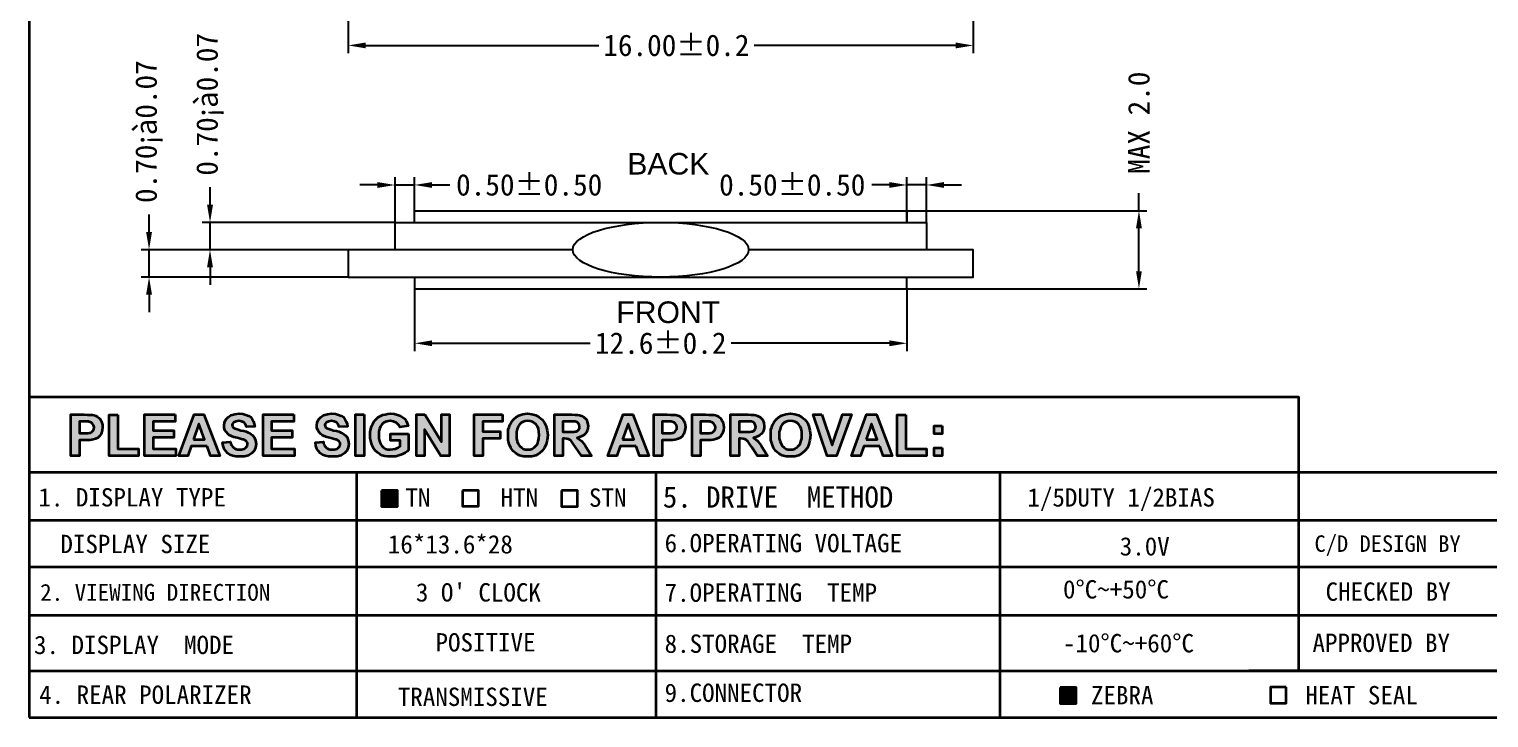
# Model space of a CAD drawing. Header units: millimetres. Extents: x 625 to 800, y 257 to 308.
# Drawn here: x 624.86 to 662.21, y 257.13 to 274.78 of the extents above; entities that cross this region are included whole.
import ezdxf

# ---------------------------------------------------------------- set-up
doc = ezdxf.new("R2010")
doc.units = ezdxf.units.MM
doc.layers.add('B', color=4, linetype='Continuous')
doc.layers.add('DIM', color=3, linetype='Continuous')
doc.styles.add('style13', font='kaiu.ttf')
doc.dimstyles.new('小ISO-25', dxfattribs={"dimtxt": 0.55, "dimasz": 0.45, "dimexe": 0.2, "dimexo": 0, "dimgap": 0.2, "dimtad": 0, "dimzin": 1, "dimdsep": 46, "dimtxsty": 'Standard', "dimcen": 0, "dimclrd": 256, "dimclre": 256, "dimclrt": 256, "dimadec": 0, "dimazin": 0, "dimtfac": 1, "dimtmove": 0, "dimatfit": 3, "dimfxl": 1, "dimarcsym": 0})

# ---------------------------------------------------------------- blocks, each defined once
blk = doc.blocks.new('*D14')
at = {"layer": 'DEFPOINTS', "color": 0, "transparency": 16777216}
for p in [(633.018, 276.868), (649.018, 276.868), (649.018, 274.359)]:
    blk.add_point(p, dxfattribs=at)
at = {"layer": 'DIM', "lineweight": -2, "transparency": 16777216}
for p, q in [((633.018, 276.868), (633.018, 274.159)), ((649.018, 276.868), (649.018, 274.159)), ((633.468, 274.359), (639.43, 274.359)), ((648.568, 274.359), (643.405, 274.359))]:
    blk.add_line(p, q, dxfattribs=at)
at = {"layer": 'DIM', "transparency": 16777216}
for points in [[(633.468, 274.434), (633.468, 274.284), (633.018, 274.359)], [(648.568, 274.434), (648.568, 274.284), (649.018, 274.359)]]:
    blk.add_solid(points, dxfattribs=at)
at = {"layer": 'DIM', "transparency": 16777216, "insert": (641.418, 274.359), "char_height": 0.55, "attachment_point": 5}
blk.add_mtext('16.00±0.2', dxfattribs=at)
blk = doc.blocks.new('*D16')
at = {"layer": 'DEFPOINTS', "color": 0, "transparency": 16777216}
for p in [(634.718, 268.126), (647.318, 268.126), (647.318, 266.729)]:
    blk.add_point(p, dxfattribs=at)
at = {"layer": 'DIM', "lineweight": -2, "transparency": 16777216}
for p, q in [((634.718, 268.126), (634.718, 266.529)), ((647.318, 268.126), (647.318, 266.529)), ((635.168, 266.729), (639.213, 266.729)), ((646.868, 266.729), (642.822, 266.729))]:
    blk.add_line(p, q, dxfattribs=at)
at = {"layer": 'DIM', "transparency": 16777216}
for points in [[(635.168, 266.804), (635.168, 266.654), (634.718, 266.729)], [(646.868, 266.804), (646.868, 266.654), (647.318, 266.729)]]:
    blk.add_solid(points, dxfattribs=at)
at = {"layer": 'DIM', "transparency": 16777216, "insert": (641.018, 266.729), "char_height": 0.55, "attachment_point": 5}
blk.add_mtext('12.6±0.2', dxfattribs=at)
blk = doc.blocks.new('*D17')
at = {"layer": 'DEFPOINTS', "color": 0, "transparency": 16777216}
for p in [(634.718, 270.784), (634.218, 269.826), (634.718, 269.826)]:
    blk.add_point(p, dxfattribs=at)
at = {"layer": 'DIM', "lineweight": -2, "transparency": 16777216}
for p, q in [((634.218, 269.826), (634.218, 270.984)), ((634.718, 269.826), (634.718, 270.984)), ((633.768, 270.784), (633.318, 270.784)), ((634.218, 270.784), (634.718, 270.784)), ((635.168, 270.784), (635.618, 270.784))]:
    blk.add_line(p, q, dxfattribs=at)
at = {"layer": 'DIM', "transparency": 16777216}
for points in [[(633.768, 270.859), (633.768, 270.709), (634.218, 270.784)], [(635.168, 270.859), (635.168, 270.709), (634.718, 270.784)]]:
    blk.add_solid(points, dxfattribs=at)
at = {"layer": 'DIM', "transparency": 16777216, "insert": (637.651, 270.784), "char_height": 0.55, "attachment_point": 5}
blk.add_mtext('0.50%%p0.50', dxfattribs=at)
blk = doc.blocks.new('*D18')
at = {"layer": 'DEFPOINTS', "color": 0, "transparency": 16777216}
for p in [(647.818, 270.784), (647.318, 269.826), (647.818, 269.826)]:
    blk.add_point(p, dxfattribs=at)
at = {"layer": 'DIM', "lineweight": -2, "transparency": 16777216}
for p, q in [((647.318, 269.826), (647.318, 270.984)), ((647.818, 269.826), (647.818, 270.984)), ((646.868, 270.784), (646.418, 270.784)), ((647.818, 270.784), (647.318, 270.784)), ((648.268, 270.784), (648.718, 270.784))]:
    blk.add_line(p, q, dxfattribs=at)
at = {"layer": 'DIM', "transparency": 16777216}
for points in [[(646.868, 270.859), (646.868, 270.709), (647.318, 270.784)], [(648.268, 270.859), (648.268, 270.709), (647.818, 270.784)]]:
    blk.add_solid(points, dxfattribs=at)
at = {"layer": 'DIM', "transparency": 16777216, "insert": (644.384, 270.784), "char_height": 0.55, "attachment_point": 5}
blk.add_mtext('0.50%%p0.50', dxfattribs=at)
blk = doc.blocks.new('*D19')
at = {"layer": 'DEFPOINTS', "color": 0, "transparency": 16777216}
for p in [(634.218, 269.826), (629.483, 269.126), (633.018, 269.126)]:
    blk.add_point(p, dxfattribs=at)
at = {"layer": 'DIM', "lineweight": -2, "transparency": 16777216}
for p, q in [((629.483, 270.276), (629.483, 270.726)), ((634.218, 269.826), (629.283, 269.826)), ((629.483, 269.126), (629.483, 269.826)), ((633.018, 269.126), (629.283, 269.126)), ((629.483, 268.676), (629.483, 268.226))]:
    blk.add_line(p, q, dxfattribs=at)
at = {"layer": 'DIM', "transparency": 16777216}
for points in [[(629.408, 270.276), (629.558, 270.276), (629.483, 269.826)], [(629.408, 268.676), (629.558, 268.676), (629.483, 269.126)]]:
    blk.add_solid(points, dxfattribs=at)
at = {"layer": 'DIM', "transparency": 16777216, "insert": (629.483, 272.851), "char_height": 0.55, "attachment_point": 5, "rotation": 90}
blk.add_mtext('0.70¡à0.07', dxfattribs=at)
blk = doc.blocks.new('*D20')
at = {"layer": 'DEFPOINTS', "color": 0, "transparency": 16777216}
for p in [(627.923, 269.126), (633.018, 269.126), (633.018, 268.426)]:
    blk.add_point(p, dxfattribs=at)
at = {"layer": 'DIM', "lineweight": -2, "transparency": 16777216}
for p, q in [((627.923, 269.576), (627.923, 270.026)), ((633.018, 269.126), (627.723, 269.126)), ((627.923, 268.426), (627.923, 269.126)), ((633.018, 268.426), (627.723, 268.426)), ((627.923, 267.976), (627.923, 267.526))]:
    blk.add_line(p, q, dxfattribs=at)
at = {"layer": 'DIM', "transparency": 16777216}
for points in [[(627.848, 269.576), (627.998, 269.576), (627.923, 269.126)], [(627.848, 267.976), (627.998, 267.976), (627.923, 268.426)]]:
    blk.add_solid(points, dxfattribs=at)
at = {"layer": 'DIM', "transparency": 16777216, "insert": (627.923, 272.151), "char_height": 0.55, "attachment_point": 5, "rotation": 90}
blk.add_mtext('0.70¡à0.07', dxfattribs=at)
blk = doc.blocks.new('*D21')
at = {"layer": 'DEFPOINTS', "color": 0, "transparency": 16777216}
for p in [(647.318, 270.126), (647.318, 268.126), (653.257, 268.126)]:
    blk.add_point(p, dxfattribs=at)
at = {"layer": 'DIM', "lineweight": -2, "transparency": 16777216}
for p, q in [((653.257, 270.126), (653.257, 270.576)), ((647.318, 270.126), (653.457, 270.126)), ((653.257, 268.576), (653.257, 269.676)), ((647.318, 268.126), (653.457, 268.126))]:
    blk.add_line(p, q, dxfattribs=at)
at = {"layer": 'DIM', "transparency": 16777216}
for points in [[(653.182, 269.676), (653.332, 269.676), (653.257, 270.126)], [(653.182, 268.576), (653.332, 268.576), (653.257, 268.126)]]:
    blk.add_solid(points, dxfattribs=at)
at = {"layer": 'DIM', "transparency": 16777216, "insert": (653.257, 272.38), "char_height": 0.55, "attachment_point": 5, "rotation": 90}
blk.add_mtext('MAX 2.0', dxfattribs=at)

msp = doc.modelspace()

# ---------------------------------------------------------------- hatches: boundary and pattern name
at = {"layer": 'B', "lineweight": 35}
h = msp.add_hatch(color=256, dxfattribs=at)
h.paths.add_polyline_path([(648.013, 263.845), (648.013, 264.049), (648.217, 264.049), (648.217, 263.845)])
h.paths.add_polyline_path([(648.013, 264.412), (648.013, 264.616), (648.217, 264.616), (648.217, 264.412)])
h.paths.add_polyline_path([(647.07, 263.845), (647.07, 264.893), (647.288, 264.893), (647.288, 264.023), (647.822, 264.023), (647.822, 263.845)])
h.paths.add_polyline_path([(646.556, 264.267), (646.411, 264.662), (646.273, 264.267)], flags=16)
h.paths.add_polyline_path([(646.945, 263.845), (646.708, 263.845), (646.622, 264.089), (646.213, 264.089), (646.128, 263.845), (645.897, 263.845), (646.286, 264.906), (646.536, 264.906)])
h.paths.add_polyline_path([(645.277, 263.845), (644.915, 264.906), (645.139, 264.906), (645.402, 264.122), (645.666, 264.906), (645.897, 264.906), (645.515, 263.845)])
h.paths.add_polyline_path([(644.051, 264.372), (644.051, 264.287), (644.071, 264.214), (644.097, 264.155), (644.13, 264.102), (644.176, 264.056), (644.222, 264.029), (644.275, 264.01), (644.341, 264.01), (644.4, 264.01), (644.453, 264.029), (644.506, 264.056), (644.545, 264.102), (644.585, 264.148), (644.605, 264.214), (644.625, 264.287), (644.631, 264.379), (644.625, 264.465), (644.611, 264.537), (644.585, 264.596), (644.552, 264.649), (644.506, 264.689), (644.46, 264.715), (644.4, 264.735), (644.341, 264.741), (644.275, 264.735), (644.222, 264.715), (644.17, 264.689), (644.13, 264.649), (644.091, 264.596), (644.071, 264.53), (644.051, 264.458)], flags=16)
h.paths.add_polyline_path([(643.834, 264.366), (643.834, 264.445), (643.84, 264.517), (643.86, 264.583), (643.88, 264.636), (643.919, 264.715), (643.979, 264.788), (644.038, 264.84), (644.11, 264.88), (644.216, 264.913), (644.335, 264.926), (644.447, 264.913), (644.545, 264.886), (644.631, 264.84), (644.704, 264.774), (644.77, 264.695), (644.809, 264.603), (644.836, 264.491), (644.849, 264.372), (644.836, 264.247), (644.809, 264.142), (644.77, 264.049), (644.71, 263.97), (644.631, 263.904), (644.545, 263.858), (644.447, 263.832), (644.341, 263.825), (644.229, 263.832), (644.13, 263.858), (644.044, 263.904), (643.965, 263.964), (643.906, 264.049), (643.866, 264.142), (643.84, 264.247)])
h.paths.add_polyline_path([(643.023, 264.458), (643.174, 264.458), (643.247, 264.458), (643.3, 264.458), (643.339, 264.465), (643.365, 264.465), (643.398, 264.484), (643.425, 264.511), (643.445, 264.55), (643.451, 264.59), (643.438, 264.643), (643.418, 264.682), (643.385, 264.708), (643.339, 264.722), (643.319, 264.722), (643.286, 264.722), (643.24, 264.722), (643.187, 264.728), (643.023, 264.728)], flags=16)
h.paths.add_polyline_path([(642.805, 263.845), (642.805, 264.906), (643.253, 264.906), (643.333, 264.9), (643.398, 264.893), (643.451, 264.886), (643.497, 264.873), (643.563, 264.834), (643.623, 264.774), (643.656, 264.695), (643.669, 264.603), (643.662, 264.55), (643.649, 264.498), (643.629, 264.451), (643.596, 264.405), (643.557, 264.372), (643.511, 264.346), (643.451, 264.32), (643.392, 264.306), (643.451, 264.267), (643.504, 264.221), (643.524, 264.194), (643.557, 264.155), (643.59, 264.109), (643.623, 264.049), (643.754, 263.845), (643.497, 263.845), (643.346, 264.069), (643.306, 264.128), (643.273, 264.175), (643.253, 264.207), (643.234, 264.227), (643.201, 264.254), (643.168, 264.273), (643.128, 264.28), (643.062, 264.287), (643.023, 264.287), (643.023, 263.845)])
h.paths.add_polyline_path([(642.04, 264.728), (642.04, 264.425), (642.153, 264.425), (642.212, 264.425), (642.258, 264.425), (642.298, 264.432), (642.324, 264.438), (642.357, 264.458), (642.39, 264.491), (642.41, 264.53), (642.416, 264.577), (642.403, 264.629), (642.377, 264.669), (642.344, 264.702), (642.291, 264.715), (642.271, 264.722), (642.238, 264.722), (642.192, 264.722), (642.139, 264.728)], flags=16)
h.paths.add_polyline_path([(641.823, 263.845), (641.823, 264.906), (642.166, 264.906), (642.251, 264.9), (642.324, 264.9), (642.377, 264.893), (642.416, 264.886), (642.462, 264.873), (642.502, 264.847), (642.535, 264.821), (642.568, 264.781), (642.594, 264.741), (642.614, 264.695), (642.627, 264.636), (642.634, 264.577), (642.621, 264.491), (642.594, 264.412), (642.555, 264.353), (642.509, 264.306), (642.449, 264.28), (642.396, 264.26), (642.357, 264.254), (642.304, 264.247), (642.245, 264.247), (642.179, 264.247), (642.04, 264.247), (642.04, 263.845)])
h.paths.add_polyline_path([(641.058, 264.728), (641.058, 264.425), (641.17, 264.425), (641.23, 264.425), (641.276, 264.425), (641.315, 264.432), (641.342, 264.438), (641.375, 264.458), (641.408, 264.491), (641.427, 264.53), (641.434, 264.577), (641.421, 264.629), (641.394, 264.669), (641.361, 264.702), (641.309, 264.715), (641.289, 264.722), (641.256, 264.722), (641.21, 264.722), (641.157, 264.728)], flags=16)
h.paths.add_polyline_path([(640.841, 263.845), (640.841, 264.906), (641.183, 264.906), (641.269, 264.9), (641.342, 264.9), (641.394, 264.893), (641.434, 264.886), (641.48, 264.873), (641.52, 264.847), (641.553, 264.821), (641.586, 264.781), (641.612, 264.741), (641.632, 264.695), (641.645, 264.636), (641.652, 264.577), (641.638, 264.491), (641.612, 264.412), (641.572, 264.353), (641.526, 264.306), (641.467, 264.28), (641.414, 264.26), (641.375, 264.254), (641.322, 264.247), (641.263, 264.247), (641.197, 264.247), (641.058, 264.247), (641.058, 263.845)])
h.paths.add_polyline_path([(640.327, 264.267), (640.181, 264.662), (640.043, 264.267)], flags=16)
h.paths.add_polyline_path([(640.715, 263.845), (640.478, 263.845), (640.392, 264.089), (639.984, 264.089), (639.898, 263.845), (639.667, 263.845), (640.056, 264.906), (640.307, 264.906)])
h.paths.add_polyline_path([(638.514, 264.458), (638.665, 264.458), (638.738, 264.458), (638.791, 264.458), (638.83, 264.465), (638.856, 264.465), (638.889, 264.484), (638.916, 264.511), (638.936, 264.55), (638.942, 264.59), (638.929, 264.643), (638.909, 264.682), (638.876, 264.708), (638.83, 264.722), (638.81, 264.722), (638.777, 264.722), (638.731, 264.722), (638.678, 264.728), (638.514, 264.728)], flags=16)
h.paths.add_polyline_path([(638.296, 263.845), (638.296, 264.906), (638.744, 264.906), (638.824, 264.9), (638.889, 264.893), (638.942, 264.886), (638.988, 264.873), (639.054, 264.834), (639.114, 264.774), (639.147, 264.695), (639.16, 264.603), (639.153, 264.55), (639.14, 264.498), (639.12, 264.451), (639.087, 264.405), (639.048, 264.372), (639.001, 264.346), (638.942, 264.32), (638.883, 264.306), (638.942, 264.267), (638.995, 264.221), (639.015, 264.194), (639.048, 264.155), (639.081, 264.109), (639.114, 264.049), (639.245, 263.845), (638.988, 263.845), (638.837, 264.069), (638.797, 264.128), (638.764, 264.175), (638.744, 264.207), (638.725, 264.227), (638.692, 264.254), (638.659, 264.273), (638.619, 264.28), (638.553, 264.287), (638.514, 264.287), (638.514, 263.845)])
h.paths.add_polyline_path([(637.327, 264.372), (637.327, 264.287), (637.347, 264.214), (637.373, 264.155), (637.406, 264.102), (637.452, 264.056), (637.498, 264.029), (637.551, 264.01), (637.617, 264.01), (637.676, 264.01), (637.729, 264.029), (637.782, 264.056), (637.822, 264.102), (637.861, 264.148), (637.881, 264.214), (637.901, 264.287), (637.907, 264.379), (637.901, 264.465), (637.887, 264.537), (637.861, 264.596), (637.828, 264.649), (637.782, 264.689), (637.736, 264.715), (637.676, 264.735), (637.617, 264.741), (637.551, 264.735), (637.498, 264.715), (637.446, 264.689), (637.406, 264.649), (637.367, 264.596), (637.347, 264.53), (637.327, 264.458)], flags=16)
h.paths.add_polyline_path([(637.11, 264.366), (637.11, 264.445), (637.116, 264.517), (637.136, 264.583), (637.156, 264.636), (637.195, 264.715), (637.255, 264.788), (637.314, 264.84), (637.386, 264.88), (637.492, 264.913), (637.611, 264.926), (637.723, 264.913), (637.822, 264.886), (637.907, 264.84), (637.98, 264.774), (638.046, 264.695), (638.085, 264.603), (638.112, 264.491), (638.125, 264.372), (638.112, 264.247), (638.085, 264.142), (638.046, 264.049), (637.986, 263.97), (637.907, 263.904), (637.822, 263.858), (637.723, 263.832), (637.617, 263.825), (637.505, 263.832), (637.406, 263.858), (637.321, 263.904), (637.241, 263.964), (637.182, 264.049), (637.143, 264.142), (637.116, 264.247)])
h.paths.add_polyline_path([(636.246, 263.845), (636.246, 264.906), (636.971, 264.906), (636.971, 264.728), (636.464, 264.728), (636.464, 264.471), (636.905, 264.471), (636.905, 264.293), (636.464, 264.293), (636.464, 263.845)])
h.paths.add_polyline_path([(634.769, 263.845), (634.769, 264.906), (634.98, 264.906), (635.409, 264.207), (635.409, 264.906), (635.613, 264.906), (635.613, 263.845), (635.389, 263.845), (634.974, 264.524), (634.974, 263.845)])
h.paths.add_polyline_path([(634.104, 264.234), (634.104, 264.412), (634.565, 264.412), (634.565, 263.99), (634.525, 263.957), (634.479, 263.924), (634.427, 263.898), (634.367, 263.871), (634.242, 263.832), (634.11, 263.825), (634.031, 263.825), (633.959, 263.838), (633.886, 263.858), (633.827, 263.891), (633.767, 263.931), (633.721, 263.977), (633.675, 264.029), (633.642, 264.095), (633.616, 264.161), (633.596, 264.227), (633.583, 264.3), (633.583, 264.379), (633.583, 264.458), (633.596, 264.53), (633.616, 264.603), (633.649, 264.669), (633.688, 264.735), (633.734, 264.788), (633.787, 264.834), (633.853, 264.867), (633.906, 264.893), (633.965, 264.906), (634.031, 264.919), (634.104, 264.926), (634.196, 264.919), (634.282, 264.9), (634.354, 264.873), (634.413, 264.84), (634.466, 264.794), (634.506, 264.741), (634.532, 264.682), (634.558, 264.616), (634.341, 264.577), (634.308, 264.643), (634.255, 264.695), (634.183, 264.728), (634.104, 264.741), (634.038, 264.735), (633.978, 264.715), (633.926, 264.689), (633.879, 264.649), (633.846, 264.596), (633.82, 264.537), (633.8, 264.465), (633.8, 264.385), (633.8, 264.293), (633.82, 264.221), (633.846, 264.155), (633.879, 264.102), (633.926, 264.062), (633.978, 264.029), (634.031, 264.01), (634.097, 264.01), (634.163, 264.016), (634.229, 264.029), (634.295, 264.062), (634.347, 264.095), (634.347, 264.234)])
h.paths.add_polyline_path([(633.207, 263.845), (633.207, 264.906), (633.425, 264.906), (633.425, 263.845)])
h.paths.add_polyline_path([(632.179, 264.188), (632.383, 264.207), (632.39, 264.155), (632.409, 264.115), (632.429, 264.082), (632.456, 264.056), (632.488, 264.036), (632.521, 264.016), (632.561, 264.01), (632.607, 264.01), (632.66, 264.01), (632.699, 264.016), (632.732, 264.029), (632.765, 264.049), (632.805, 264.095), (632.818, 264.148), (632.812, 264.181), (632.792, 264.214), (632.765, 264.234), (632.719, 264.26), (632.693, 264.267), (632.66, 264.273), (632.607, 264.287), (632.548, 264.306), (632.469, 264.326), (632.403, 264.353), (632.35, 264.379), (632.311, 264.412), (632.271, 264.458), (632.238, 264.504), (632.218, 264.563), (632.218, 264.623), (632.225, 264.702), (632.258, 264.774), (632.317, 264.84), (632.39, 264.886), (632.488, 264.913), (632.601, 264.926), (632.693, 264.919), (632.772, 264.9), (632.838, 264.873), (632.897, 264.834), (632.937, 264.788), (632.97, 264.728), (632.989, 264.662), (633.003, 264.596), (632.792, 264.59), (632.765, 264.656), (632.732, 264.702), (632.673, 264.728), (632.594, 264.741), (632.515, 264.728), (632.456, 264.702), (632.429, 264.669), (632.423, 264.636), (632.429, 264.603), (632.449, 264.57), (632.475, 264.557), (632.521, 264.537), (632.574, 264.517), (632.647, 264.498), (632.719, 264.484), (632.779, 264.465), (632.831, 264.445), (632.877, 264.425), (632.943, 264.379), (632.989, 264.32), (633.022, 264.24), (633.036, 264.148), (633.022, 264.062), (632.983, 263.977), (632.924, 263.911), (632.838, 263.858), (632.739, 263.832), (632.607, 263.825), (632.515, 263.825), (632.436, 263.845), (632.363, 263.871), (632.304, 263.917), (632.258, 263.964), (632.218, 264.029), (632.192, 264.102)])
h.paths.add_polyline_path([(630.84, 263.845), (630.84, 264.906), (631.625, 264.906), (631.625, 264.728), (631.058, 264.728), (631.058, 264.491), (631.585, 264.491), (631.585, 264.313), (631.058, 264.313), (631.058, 264.023), (631.645, 264.023), (631.645, 263.845)])
h.paths.add_polyline_path([(629.805, 264.188), (630.01, 264.207), (630.016, 264.155), (630.036, 264.115), (630.056, 264.082), (630.082, 264.056), (630.115, 264.036), (630.148, 264.016), (630.188, 264.01), (630.234, 264.01), (630.287, 264.01), (630.326, 264.016), (630.359, 264.029), (630.392, 264.049), (630.432, 264.095), (630.445, 264.148), (630.438, 264.181), (630.419, 264.214), (630.392, 264.234), (630.346, 264.26), (630.32, 264.267), (630.287, 264.273), (630.234, 264.287), (630.175, 264.306), (630.096, 264.326), (630.03, 264.353), (629.977, 264.379), (629.937, 264.412), (629.898, 264.458), (629.865, 264.504), (629.845, 264.563), (629.845, 264.623), (629.852, 264.702), (629.885, 264.774), (629.944, 264.84), (630.016, 264.886), (630.115, 264.913), (630.227, 264.926), (630.32, 264.919), (630.399, 264.9), (630.465, 264.873), (630.524, 264.834), (630.564, 264.788), (630.597, 264.728), (630.616, 264.662), (630.63, 264.596), (630.419, 264.59), (630.392, 264.656), (630.359, 264.702), (630.3, 264.728), (630.221, 264.741), (630.142, 264.728), (630.082, 264.702), (630.056, 264.669), (630.049, 264.636), (630.056, 264.603), (630.076, 264.57), (630.102, 264.557), (630.148, 264.537), (630.201, 264.517), (630.274, 264.498), (630.346, 264.484), (630.405, 264.465), (630.458, 264.445), (630.504, 264.425), (630.57, 264.379), (630.616, 264.32), (630.649, 264.24), (630.662, 264.148), (630.649, 264.062), (630.61, 263.977), (630.55, 263.911), (630.465, 263.858), (630.366, 263.832), (630.234, 263.825), (630.142, 263.825), (630.063, 263.845), (629.99, 263.871), (629.931, 263.917), (629.885, 263.964), (629.845, 264.029), (629.819, 264.102)])
h.paths.add_polyline_path([(629.344, 264.267), (629.199, 264.662), (629.061, 264.267)], flags=16)
h.paths.add_polyline_path([(629.733, 263.845), (629.496, 263.845), (629.41, 264.089), (629.001, 264.089), (628.916, 263.845), (628.685, 263.845), (629.074, 264.906), (629.324, 264.906)])
h.paths.add_polyline_path([(627.808, 263.845), (627.808, 264.906), (628.593, 264.906), (628.593, 264.728), (628.026, 264.728), (628.026, 264.491), (628.553, 264.491), (628.553, 264.313), (628.026, 264.313), (628.026, 264.023), (628.612, 264.023), (628.612, 263.845)])
h.paths.add_polyline_path([(626.905, 263.845), (626.905, 264.893), (627.123, 264.893), (627.123, 264.023), (627.656, 264.023), (627.656, 263.845)])
h.paths.add_polyline_path([(626.14, 264.728), (626.14, 264.425), (626.252, 264.425), (626.312, 264.425), (626.358, 264.425), (626.397, 264.432), (626.424, 264.438), (626.457, 264.458), (626.49, 264.491), (626.509, 264.53), (626.516, 264.577), (626.503, 264.629), (626.476, 264.669), (626.444, 264.702), (626.391, 264.715), (626.371, 264.722), (626.338, 264.722), (626.292, 264.722), (626.239, 264.728)], flags=16)
h.paths.add_polyline_path([(625.923, 263.845), (625.923, 264.906), (626.266, 264.906), (626.351, 264.9), (626.424, 264.9), (626.476, 264.893), (626.516, 264.886), (626.562, 264.873), (626.602, 264.847), (626.635, 264.821), (626.668, 264.781), (626.694, 264.741), (626.714, 264.695), (626.727, 264.636), (626.734, 264.577), (626.72, 264.491), (626.694, 264.412), (626.654, 264.353), (626.608, 264.306), (626.549, 264.28), (626.496, 264.26), (626.457, 264.254), (626.404, 264.247), (626.345, 264.247), (626.279, 264.247), (626.14, 264.247), (626.14, 263.845)])
for points in [[(633.872, 262.55), (634.277, 262.55), (634.277, 262.958), (633.872, 262.958)], [(651.242, 257.502), (651.647, 257.502), (651.647, 257.909), (651.242, 257.909)]]:
    msp.add_hatch(color=256, dxfattribs=at).paths.add_polyline_path(points)

# ---------------------------------------------------------------- linework, layer by layer
at = {"color": 7, "ltscale": 0.03}
for points in [[(634.718, 269.826), (634.718, 270.126), (647.318, 270.126), (647.318, 269.826)], [(634.218, 269.126), (634.218, 269.826), (647.818, 269.826), (647.818, 269.126)], [(638.768, 269.126), (633.018, 269.126), (633.018, 268.426), (649.018, 268.426), (649.018, 269.126), (643.268, 269.126)], [(634.718, 268.426), (634.718, 268.126), (647.318, 268.126), (647.318, 268.426)]]:
    msp.add_lwpolyline(points, dxfattribs=at)
at = {"ltscale": 0.5}
msp.add_ellipse((641.018, 269.126), major_axis=(-2.25, 0), ratio=0.311111, dxfattribs=at)
at = {"layer": 'B', "lineweight": 35}
for points in [[(624.855, 257.138), (698.117, 257.138), (698.117, 308.248), (624.855, 308.248)], [(626.266, 264.906), (626.351, 264.9), (626.424, 264.9), (626.476, 264.893), (626.516, 264.886), (626.562, 264.873), (626.602, 264.847), (626.635, 264.821), (626.668, 264.781), (626.694, 264.741), (626.714, 264.695), (626.727, 264.636), (626.734, 264.577), (626.72, 264.491), (626.694, 264.412), (626.654, 264.353), (626.608, 264.306), (626.549, 264.28), (626.496, 264.26), (626.457, 264.254), (626.404, 264.247), (626.345, 264.247), (626.279, 264.247), (626.14, 264.247), (626.14, 263.845), (625.923, 263.845), (625.923, 263.845), (625.923, 264.906)], [(627.123, 264.893), (627.123, 264.023), (627.656, 264.023), (627.656, 263.845), (626.905, 263.845), (626.905, 263.845), (626.905, 264.893)], [(628.593, 264.906), (628.593, 264.728), (628.026, 264.728), (628.026, 264.491), (628.553, 264.491), (628.553, 264.313), (628.026, 264.313), (628.026, 264.023), (628.612, 264.023), (628.612, 263.845), (627.808, 263.845), (627.808, 263.845), (627.808, 264.906)], [(629.41, 264.089), (629.001, 264.089), (628.916, 263.845), (628.685, 263.845), (629.074, 264.906), (629.324, 264.906), (629.733, 263.845), (629.733, 263.845), (629.496, 263.845)], [(630.016, 264.155), (630.036, 264.115), (630.056, 264.082), (630.082, 264.056), (630.115, 264.036), (630.148, 264.016), (630.188, 264.01), (630.234, 264.01), (630.287, 264.01), (630.326, 264.016), (630.359, 264.029), (630.392, 264.049), (630.432, 264.095), (630.445, 264.148), (630.438, 264.181), (630.419, 264.214), (630.392, 264.234), (630.346, 264.26), (630.32, 264.267), (630.287, 264.273), (630.234, 264.287), (630.175, 264.306), (630.096, 264.326), (630.03, 264.353), (629.977, 264.379), (629.937, 264.412), (629.898, 264.458), (629.865, 264.504), (629.845, 264.563), (629.845, 264.623), (629.852, 264.702), (629.885, 264.774), (629.944, 264.84), (630.016, 264.886), (630.115, 264.913), (630.227, 264.926), (630.32, 264.919), (630.399, 264.9), (630.465, 264.873), (630.524, 264.834), (630.564, 264.788), (630.597, 264.728), (630.616, 264.662), (630.63, 264.596), (630.419, 264.59), (630.392, 264.656), (630.359, 264.702), (630.3, 264.728), (630.221, 264.741), (630.142, 264.728), (630.082, 264.702), (630.056, 264.669), (630.049, 264.636), (630.056, 264.603), (630.076, 264.57), (630.102, 264.557), (630.148, 264.537), (630.201, 264.517), (630.274, 264.498), (630.346, 264.484), (630.405, 264.465), (630.458, 264.445), (630.504, 264.425), (630.57, 264.379), (630.616, 264.32), (630.649, 264.24), (630.662, 264.148), (630.649, 264.062), (630.61, 263.977), (630.55, 263.911), (630.465, 263.858), (630.366, 263.832), (630.234, 263.825), (630.142, 263.825), (630.063, 263.845), (629.99, 263.871), (629.931, 263.917), (629.885, 263.964), (629.845, 264.029), (629.819, 264.102), (629.805, 264.188), (629.805, 264.188), (629.805, 264.188), (630.01, 264.207)], [(631.625, 264.906), (631.625, 264.728), (631.058, 264.728), (631.058, 264.491), (631.585, 264.491), (631.585, 264.313), (631.058, 264.313), (631.058, 264.023), (631.645, 264.023), (631.645, 263.845), (630.84, 263.845), (630.84, 263.845), (630.84, 264.906)], [(632.39, 264.155), (632.409, 264.115), (632.429, 264.082), (632.456, 264.056), (632.488, 264.036), (632.521, 264.016), (632.561, 264.01), (632.607, 264.01), (632.66, 264.01), (632.699, 264.016), (632.732, 264.029), (632.765, 264.049), (632.805, 264.095), (632.818, 264.148), (632.812, 264.181), (632.792, 264.214), (632.765, 264.234), (632.719, 264.26), (632.693, 264.267), (632.66, 264.273), (632.607, 264.287), (632.548, 264.306), (632.469, 264.326), (632.403, 264.353), (632.35, 264.379), (632.311, 264.412), (632.271, 264.458), (632.238, 264.504), (632.218, 264.563), (632.218, 264.623), (632.225, 264.702), (632.258, 264.774), (632.317, 264.84), (632.39, 264.886), (632.488, 264.913), (632.601, 264.926), (632.693, 264.919), (632.772, 264.9), (632.838, 264.873), (632.897, 264.834), (632.937, 264.788), (632.97, 264.728), (632.989, 264.662), (633.003, 264.596), (632.792, 264.59), (632.765, 264.656), (632.732, 264.702), (632.673, 264.728), (632.594, 264.741), (632.515, 264.728), (632.456, 264.702), (632.429, 264.669), (632.423, 264.636), (632.429, 264.603), (632.449, 264.57), (632.475, 264.557), (632.521, 264.537), (632.574, 264.517), (632.647, 264.498), (632.719, 264.484), (632.779, 264.465), (632.831, 264.445), (632.877, 264.425), (632.943, 264.379), (632.989, 264.32), (633.022, 264.24), (633.036, 264.148), (633.022, 264.062), (632.983, 263.977), (632.924, 263.911), (632.838, 263.858), (632.739, 263.832), (632.607, 263.825), (632.515, 263.825), (632.436, 263.845), (632.363, 263.871), (632.304, 263.917), (632.258, 263.964), (632.218, 264.029), (632.192, 264.102), (632.179, 264.188), (632.179, 264.188), (632.179, 264.188), (632.383, 264.207)], [(633.425, 264.906), (633.425, 263.845), (633.207, 263.845), (633.207, 263.845), (633.207, 264.906)], [(634.565, 264.412), (634.565, 263.99), (634.525, 263.957), (634.479, 263.924), (634.427, 263.898), (634.367, 263.871), (634.242, 263.832), (634.11, 263.825), (634.031, 263.825), (633.959, 263.838), (633.886, 263.858), (633.827, 263.891), (633.767, 263.931), (633.721, 263.977), (633.675, 264.029), (633.642, 264.095), (633.616, 264.161), (633.596, 264.227), (633.583, 264.3), (633.583, 264.379), (633.583, 264.458), (633.596, 264.53), (633.616, 264.603), (633.649, 264.669), (633.688, 264.735), (633.734, 264.788), (633.787, 264.834), (633.853, 264.867), (633.906, 264.893), (633.965, 264.906), (634.031, 264.919), (634.104, 264.926), (634.196, 264.919), (634.282, 264.9), (634.354, 264.873), (634.413, 264.84), (634.466, 264.794), (634.506, 264.741), (634.532, 264.682), (634.558, 264.616), (634.341, 264.577), (634.308, 264.643), (634.255, 264.695), (634.183, 264.728), (634.104, 264.741), (634.038, 264.735), (633.978, 264.715), (633.926, 264.689), (633.879, 264.649), (633.846, 264.596), (633.82, 264.537), (633.8, 264.465), (633.8, 264.385), (633.8, 264.293), (633.82, 264.221), (633.846, 264.155), (633.879, 264.102), (633.926, 264.062), (633.978, 264.029), (634.031, 264.01), (634.097, 264.01), (634.163, 264.016), (634.229, 264.029), (634.295, 264.062), (634.347, 264.095), (634.347, 264.234), (634.104, 264.234), (634.104, 264.234), (634.104, 264.412)], [(634.98, 264.906), (635.409, 264.207), (635.409, 264.906), (635.613, 264.906), (635.613, 263.845), (635.389, 263.845), (634.974, 264.524), (634.974, 263.845), (634.769, 263.845), (634.769, 263.845), (634.769, 264.906)], [(636.971, 264.906), (636.971, 264.728), (636.464, 264.728), (636.464, 264.471), (636.905, 264.471), (636.905, 264.293), (636.464, 264.293), (636.464, 263.845), (636.246, 263.845), (636.246, 263.845), (636.246, 264.906)], [(637.116, 264.517), (637.136, 264.583), (637.156, 264.636), (637.195, 264.715), (637.255, 264.788), (637.314, 264.84), (637.386, 264.88), (637.492, 264.913), (637.611, 264.926), (637.723, 264.913), (637.822, 264.886), (637.907, 264.84), (637.98, 264.774), (638.046, 264.695), (638.085, 264.603), (638.112, 264.491), (638.125, 264.372), (638.112, 264.247), (638.085, 264.142), (638.046, 264.049), (637.986, 263.97), (637.907, 263.904), (637.822, 263.858), (637.723, 263.832), (637.617, 263.825), (637.505, 263.832), (637.406, 263.858), (637.321, 263.904), (637.241, 263.964), (637.182, 264.049), (637.143, 264.142), (637.116, 264.247), (637.11, 264.366), (637.11, 264.366), (637.11, 264.366), (637.11, 264.445)], [(638.744, 264.906), (638.824, 264.9), (638.889, 264.893), (638.942, 264.886), (638.988, 264.873), (639.054, 264.834), (639.114, 264.774), (639.147, 264.695), (639.16, 264.603), (639.153, 264.55), (639.14, 264.498), (639.12, 264.451), (639.087, 264.405), (639.048, 264.372), (639.001, 264.346), (638.942, 264.32), (638.883, 264.306), (638.942, 264.267), (638.995, 264.221), (639.015, 264.194), (639.048, 264.155), (639.081, 264.109), (639.114, 264.049), (639.245, 263.845), (638.988, 263.845), (638.837, 264.069), (638.797, 264.128), (638.764, 264.175), (638.744, 264.207), (638.725, 264.227), (638.692, 264.254), (638.659, 264.273), (638.619, 264.28), (638.553, 264.287), (638.514, 264.287), (638.514, 263.845), (638.296, 263.845), (638.296, 263.845), (638.296, 264.906)], [(640.392, 264.089), (639.984, 264.089), (639.898, 263.845), (639.667, 263.845), (640.056, 264.906), (640.307, 264.906), (640.715, 263.845), (640.715, 263.845), (640.478, 263.845)], [(641.183, 264.906), (641.269, 264.9), (641.342, 264.9), (641.394, 264.893), (641.434, 264.886), (641.48, 264.873), (641.52, 264.847), (641.553, 264.821), (641.586, 264.781), (641.612, 264.741), (641.632, 264.695), (641.645, 264.636), (641.652, 264.577), (641.638, 264.491), (641.612, 264.412), (641.572, 264.353), (641.526, 264.306), (641.467, 264.28), (641.414, 264.26), (641.375, 264.254), (641.322, 264.247), (641.263, 264.247), (641.197, 264.247), (641.058, 264.247), (641.058, 263.845), (640.841, 263.845), (640.841, 263.845), (640.841, 264.906)], [(642.166, 264.906), (642.251, 264.9), (642.324, 264.9), (642.377, 264.893), (642.416, 264.886), (642.462, 264.873), (642.502, 264.847), (642.535, 264.821), (642.568, 264.781), (642.594, 264.741), (642.614, 264.695), (642.627, 264.636), (642.634, 264.577), (642.621, 264.491), (642.594, 264.412), (642.555, 264.353), (642.509, 264.306), (642.449, 264.28), (642.396, 264.26), (642.357, 264.254), (642.304, 264.247), (642.245, 264.247), (642.179, 264.247), (642.04, 264.247), (642.04, 263.845), (641.823, 263.845), (641.823, 263.845), (641.823, 264.906)], [(643.253, 264.906), (643.333, 264.9), (643.398, 264.893), (643.451, 264.886), (643.497, 264.873), (643.563, 264.834), (643.623, 264.774), (643.656, 264.695), (643.669, 264.603), (643.662, 264.55), (643.649, 264.498), (643.629, 264.451), (643.596, 264.405), (643.557, 264.372), (643.511, 264.346), (643.451, 264.32), (643.392, 264.306), (643.451, 264.267), (643.504, 264.221), (643.524, 264.194), (643.557, 264.155), (643.59, 264.109), (643.623, 264.049), (643.754, 263.845), (643.497, 263.845), (643.346, 264.069), (643.306, 264.128), (643.273, 264.175), (643.253, 264.207), (643.234, 264.227), (643.201, 264.254), (643.168, 264.273), (643.128, 264.28), (643.062, 264.287), (643.023, 264.287), (643.023, 263.845), (642.805, 263.845), (642.805, 263.845), (642.805, 264.906)], [(643.84, 264.517), (643.86, 264.583), (643.88, 264.636), (643.919, 264.715), (643.979, 264.788), (644.038, 264.84), (644.11, 264.88), (644.216, 264.913), (644.335, 264.926), (644.447, 264.913), (644.545, 264.886), (644.631, 264.84), (644.704, 264.774), (644.77, 264.695), (644.809, 264.603), (644.836, 264.491), (644.849, 264.372), (644.836, 264.247), (644.809, 264.142), (644.77, 264.049), (644.71, 263.97), (644.631, 263.904), (644.545, 263.858), (644.447, 263.832), (644.341, 263.825), (644.229, 263.832), (644.13, 263.858), (644.044, 263.904), (643.965, 263.964), (643.906, 264.049), (643.866, 264.142), (643.84, 264.247), (643.834, 264.366), (643.834, 264.366), (643.834, 264.366), (643.834, 264.445)], [(645.139, 264.906), (645.402, 264.122), (645.666, 264.906), (645.897, 264.906), (645.515, 263.845), (645.277, 263.845), (645.277, 263.845), (644.915, 264.906)], [(646.622, 264.089), (646.213, 264.089), (646.128, 263.845), (645.897, 263.845), (646.286, 264.906), (646.536, 264.906), (646.945, 263.845), (646.945, 263.845), (646.708, 263.845)], [(647.288, 264.893), (647.288, 264.023), (647.822, 264.023), (647.822, 263.845), (647.07, 263.845), (647.07, 263.845), (647.07, 264.893)], [(626.252, 264.425), (626.312, 264.425), (626.358, 264.425), (626.397, 264.432), (626.424, 264.438), (626.457, 264.458), (626.49, 264.491), (626.509, 264.53), (626.516, 264.577), (626.503, 264.629), (626.476, 264.669), (626.444, 264.702), (626.391, 264.715), (626.371, 264.722), (626.338, 264.722), (626.292, 264.722), (626.239, 264.728), (626.14, 264.728), (626.14, 264.728), (626.14, 264.425)], [(629.061, 264.267), (629.344, 264.267), (629.344, 264.267), (629.199, 264.662)], [(637.347, 264.214), (637.373, 264.155), (637.406, 264.102), (637.452, 264.056), (637.498, 264.029), (637.551, 264.01), (637.617, 264.01), (637.676, 264.01), (637.729, 264.029), (637.782, 264.056), (637.822, 264.102), (637.861, 264.148), (637.881, 264.214), (637.901, 264.287), (637.907, 264.379), (637.901, 264.465), (637.887, 264.537), (637.861, 264.596), (637.828, 264.649), (637.782, 264.689), (637.736, 264.715), (637.676, 264.735), (637.617, 264.741), (637.551, 264.735), (637.498, 264.715), (637.446, 264.689), (637.406, 264.649), (637.367, 264.596), (637.347, 264.53), (637.327, 264.458), (637.327, 264.372), (637.327, 264.372), (637.327, 264.372), (637.327, 264.287)], [(638.738, 264.458), (638.791, 264.458), (638.83, 264.465), (638.856, 264.465), (638.889, 264.484), (638.916, 264.511), (638.936, 264.55), (638.942, 264.59), (638.929, 264.643), (638.909, 264.682), (638.876, 264.708), (638.83, 264.722), (638.81, 264.722), (638.777, 264.722), (638.731, 264.722), (638.678, 264.728), (638.514, 264.728), (638.514, 264.458), (638.514, 264.458), (638.665, 264.458)], [(640.043, 264.267), (640.327, 264.267), (640.327, 264.267), (640.181, 264.662)], [(641.17, 264.425), (641.23, 264.425), (641.276, 264.425), (641.315, 264.432), (641.342, 264.438), (641.375, 264.458), (641.408, 264.491), (641.427, 264.53), (641.434, 264.577), (641.421, 264.629), (641.394, 264.669), (641.361, 264.702), (641.309, 264.715), (641.289, 264.722), (641.256, 264.722), (641.21, 264.722), (641.157, 264.728), (641.058, 264.728), (641.058, 264.728), (641.058, 264.425)], [(642.153, 264.425), (642.212, 264.425), (642.258, 264.425), (642.298, 264.432), (642.324, 264.438), (642.357, 264.458), (642.39, 264.491), (642.41, 264.53), (642.416, 264.577), (642.403, 264.629), (642.377, 264.669), (642.344, 264.702), (642.291, 264.715), (642.271, 264.722), (642.238, 264.722), (642.192, 264.722), (642.139, 264.728), (642.04, 264.728), (642.04, 264.728), (642.04, 264.425)], [(643.247, 264.458), (643.3, 264.458), (643.339, 264.465), (643.365, 264.465), (643.398, 264.484), (643.425, 264.511), (643.445, 264.55), (643.451, 264.59), (643.438, 264.643), (643.418, 264.682), (643.385, 264.708), (643.339, 264.722), (643.319, 264.722), (643.286, 264.722), (643.24, 264.722), (643.187, 264.728), (643.023, 264.728), (643.023, 264.458), (643.023, 264.458), (643.174, 264.458)], [(644.071, 264.214), (644.097, 264.155), (644.13, 264.102), (644.176, 264.056), (644.222, 264.029), (644.275, 264.01), (644.341, 264.01), (644.4, 264.01), (644.453, 264.029), (644.506, 264.056), (644.545, 264.102), (644.585, 264.148), (644.605, 264.214), (644.625, 264.287), (644.631, 264.379), (644.625, 264.465), (644.611, 264.537), (644.585, 264.596), (644.552, 264.649), (644.506, 264.689), (644.46, 264.715), (644.4, 264.735), (644.341, 264.741), (644.275, 264.735), (644.222, 264.715), (644.17, 264.689), (644.13, 264.649), (644.091, 264.596), (644.071, 264.53), (644.051, 264.458), (644.051, 264.372), (644.051, 264.372), (644.051, 264.372), (644.051, 264.287)], [(646.273, 264.267), (646.556, 264.267), (646.556, 264.267), (646.411, 264.662)], [(648.217, 264.616), (648.217, 264.412), (648.013, 264.412), (648.013, 264.412), (648.013, 264.616)], [(648.217, 264.049), (648.217, 263.845), (648.013, 263.845), (648.013, 263.845), (648.013, 264.049)], [(633.872, 262.958), (633.872, 262.55), (634.277, 262.55), (634.277, 262.958)], [(635.946, 262.96), (635.946, 262.552), (636.35, 262.552), (636.35, 262.96)], [(638.481, 262.958), (638.481, 262.55), (638.886, 262.55), (638.886, 262.958)], [(651.242, 257.909), (651.242, 257.502), (651.647, 257.502), (651.647, 257.909)], [(657.025, 257.918), (656.62, 257.918), (656.62, 257.51), (657.025, 257.51)]]:
    msp.add_lwpolyline(points, close=True, dxfattribs=at)
for points in [[(624.889, 265.356), (657.338, 265.356), (657.338, 263.431), (698.117, 263.431)], [(624.855, 263.431), (657.338, 263.431), (657.338, 258.345)], [(633.238, 257.138), (633.238, 263.418)], [(640.905, 257.133), (640.905, 263.431)], [(649.704, 257.138), (649.704, 263.431)], [(624.855, 262.198), (671.645, 262.198)], [(624.855, 260.999), (671.645, 260.999)], [(624.855, 259.765), (671.606, 259.765)], [(624.855, 258.338), (671.606, 258.338)], [(656.071, 258.343), (670.929, 258.343)]]:
    msp.add_lwpolyline(points, dxfattribs=at)

# ---------------------------------------------------------------- texts
for s, height, p in [('1. DISPLAY TYPE', 0.47026, (625.091, 262.548)), ('TN', 0.4703, (634.484, 262.54)), ('HTN', 0.4703, (636.92, 262.54)), ('STN', 0.4703, (639.181, 262.54)), ('5. DRIVE  METHOD', 0.54174, (641.073, 262.519)), ('1/5DUTY 1/2BIAS', 0.47026, (650.402, 262.545)), ('   DISPLAY SIZE', 0.47026, (624.694, 261.352)), ('16*13.6*28', 0.4703, (634.034, 261.345)), ('6.OPERATING VOLTAGE', 0.47026, (641.117, 261.376)), ('3.0V', 0.4703, (652.765, 261.292)), ('C/D DESIGN BY', 0.42323, (657.749, 261.385)), ('2. VIEWING DIRECTION', 0.43285, (625.136, 260.131)), ("3 O' CLOCK ", 0.47026, (634.752, 260.113)), ('7.OPERATING  TEMP ', 0.47026, (641.117, 260.106)), ('0%%DC~+50%%DC', 0.47026, (651.313, 260.19)), ('CHECKED BY', 0.4703, (658.034, 260.132)), ('POSITIVE', 0.4703, (635.254, 258.833)), ('8.STORAGE  TEMP', 0.47026, (641.117, 258.798)), ('-10%%DC~+60%%DC', 0.47026, (651.313, 258.811)), ('APPROVED BY', 0.47026, (657.699, 258.821)), (' 3. DISPLAY  MODE', 0.47026, (624.659, 258.767)), ('4. REAR POLARIZER', 0.47026, (625.109, 257.492)), ('9.CONNECTOR', 0.47026, (641.117, 257.541)), ('ZEBRA', 0.4703, (652.029, 257.478)), ('HEAT SEAL', 0.4703, (657.516, 257.478))]:
    msp.add_text(s, height=height, dxfattribs=at).set_placement(p)
at = {"layer": 'B'}
msp.add_text('TRANSMISSIVE', height=0.47026, dxfattribs=at).set_placement((634.289, 257.437))
at = {"layer": 'B', "ltscale": 0.03, "char_height": 0.55247, "width": 6.10763, "attachment_point": 1, "style": 'style13'}
for s, insert in [('{\\fArial|b0|i0|c0|p32;BACK}', (640.162, 271.604)), ('{\\fArial|b0|i0|c0|p32;FRONT}', (639.881, 267.801))]:
    msp.add_mtext(s, dxfattribs=dict(at, insert=insert))

# ---------------------------------------------------------------- dimensions: what is measured, and where the dimension line sits
at = {"layer": 'DIM'}
for base, p1, p2, text, picture, middle in [((649.018, 274.359), (633.018, 276.868), (649.018, 276.868), '16.00±0.2', '*D14', (641.418, 274.359)), ((647.818, 270.784), (647.318, 269.826), (647.818, 269.826), '<>%%p0.50', '*D18', (644.384, 270.784))]:
    dim = msp.add_linear_dim(base=base, p1=p1, p2=p2, text=text, dimstyle='小ISO-25', dxfattribs=at)
    dim.commit()
    dim.dimension.update_dxf_attribs({"geometry": picture, "text_midpoint": middle, "dimtype": 160})
for base, p1, p2, angle, text, picture, middle in [((629.483, 269.126), (634.218, 269.826), (633.018, 269.126), 90, '0.70¡à0.07', '*D19', (629.483, 272.851)), ((627.923, 269.126), (633.018, 268.426), (633.018, 269.126), 270, '0.70¡à0.07', '*D20', (627.923, 272.151)), ((653.257, 268.126), (647.318, 270.126), (647.318, 268.126), 90, 'MAX 2.0', '*D21', (653.257, 272.38))]:
    dim = msp.add_linear_dim(base=base, p1=p1, p2=p2, angle=angle, text=text, dimstyle='小ISO-25', dxfattribs=at)
    dim.commit()
    dim.dimension.update_dxf_attribs({"geometry": picture, "text_midpoint": middle, "dimtype": 160})
for base, p1, p2, text, picture, middle in [((634.718, 270.784), (634.218, 269.826), (634.718, 269.826), '<>%%p0.50', '*D17', (637.651, 270.784)), ((647.318, 266.729), (634.718, 268.126), (647.318, 268.126), '12.6±0.2', '*D16', (641.018, 266.729))]:
    dim = msp.add_linear_dim(base=base, p1=p1, p2=p2, text=text, dimstyle='小ISO-25', dxfattribs=at)
    dim.commit()
    dim.dimension.update_dxf_attribs({"geometry": picture, "text_midpoint": middle})

doc.saveas('drawing.dxf')
